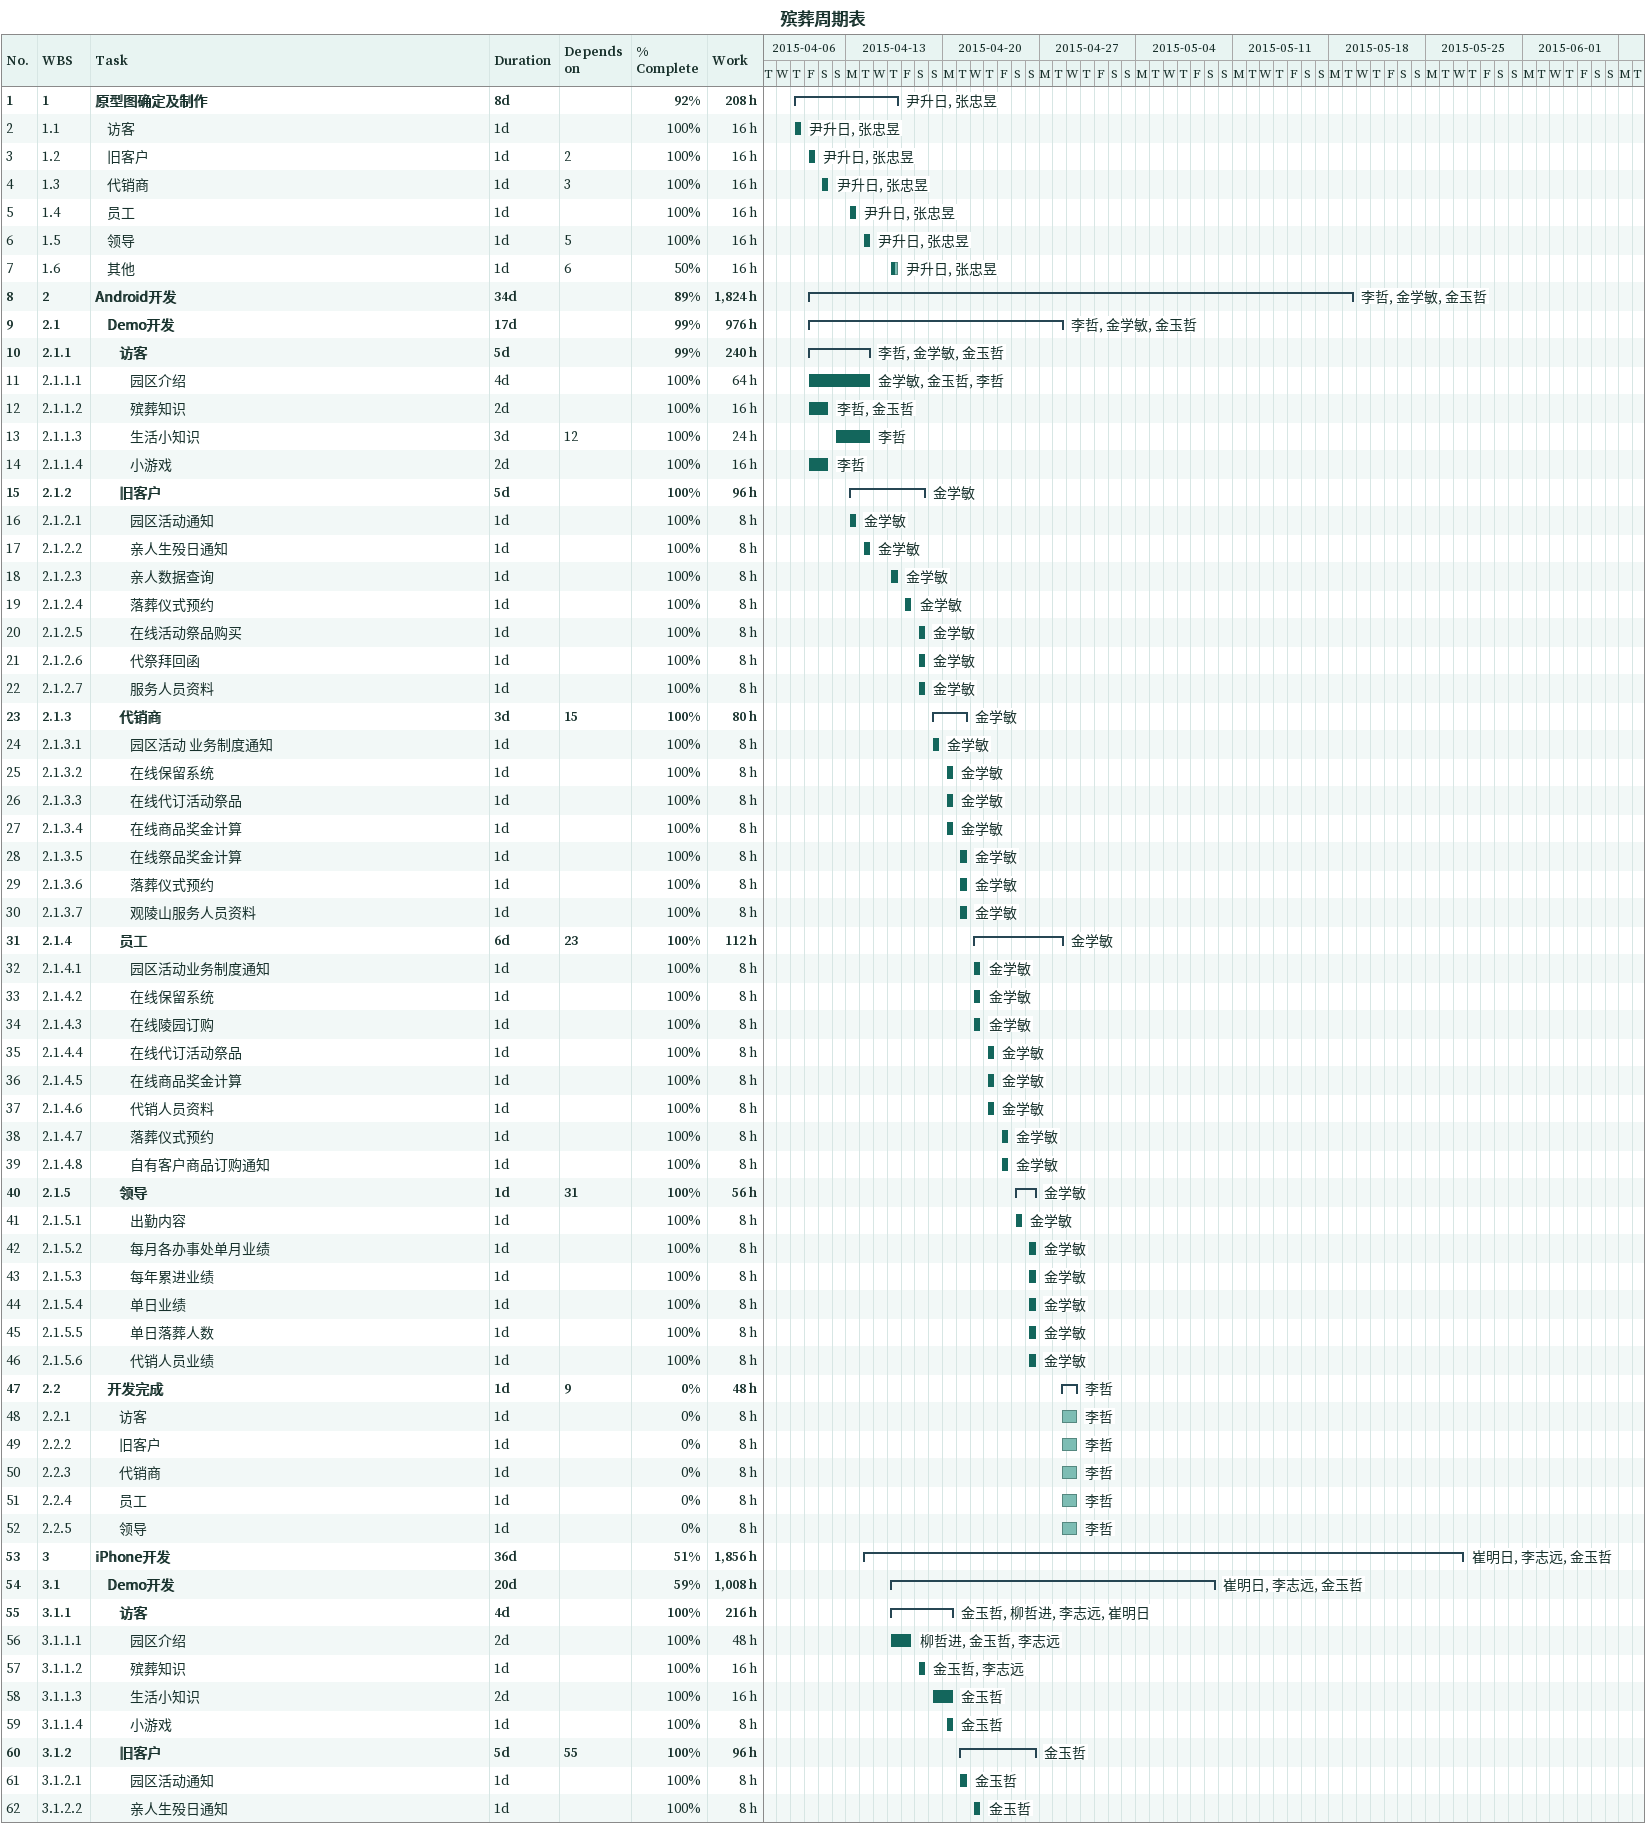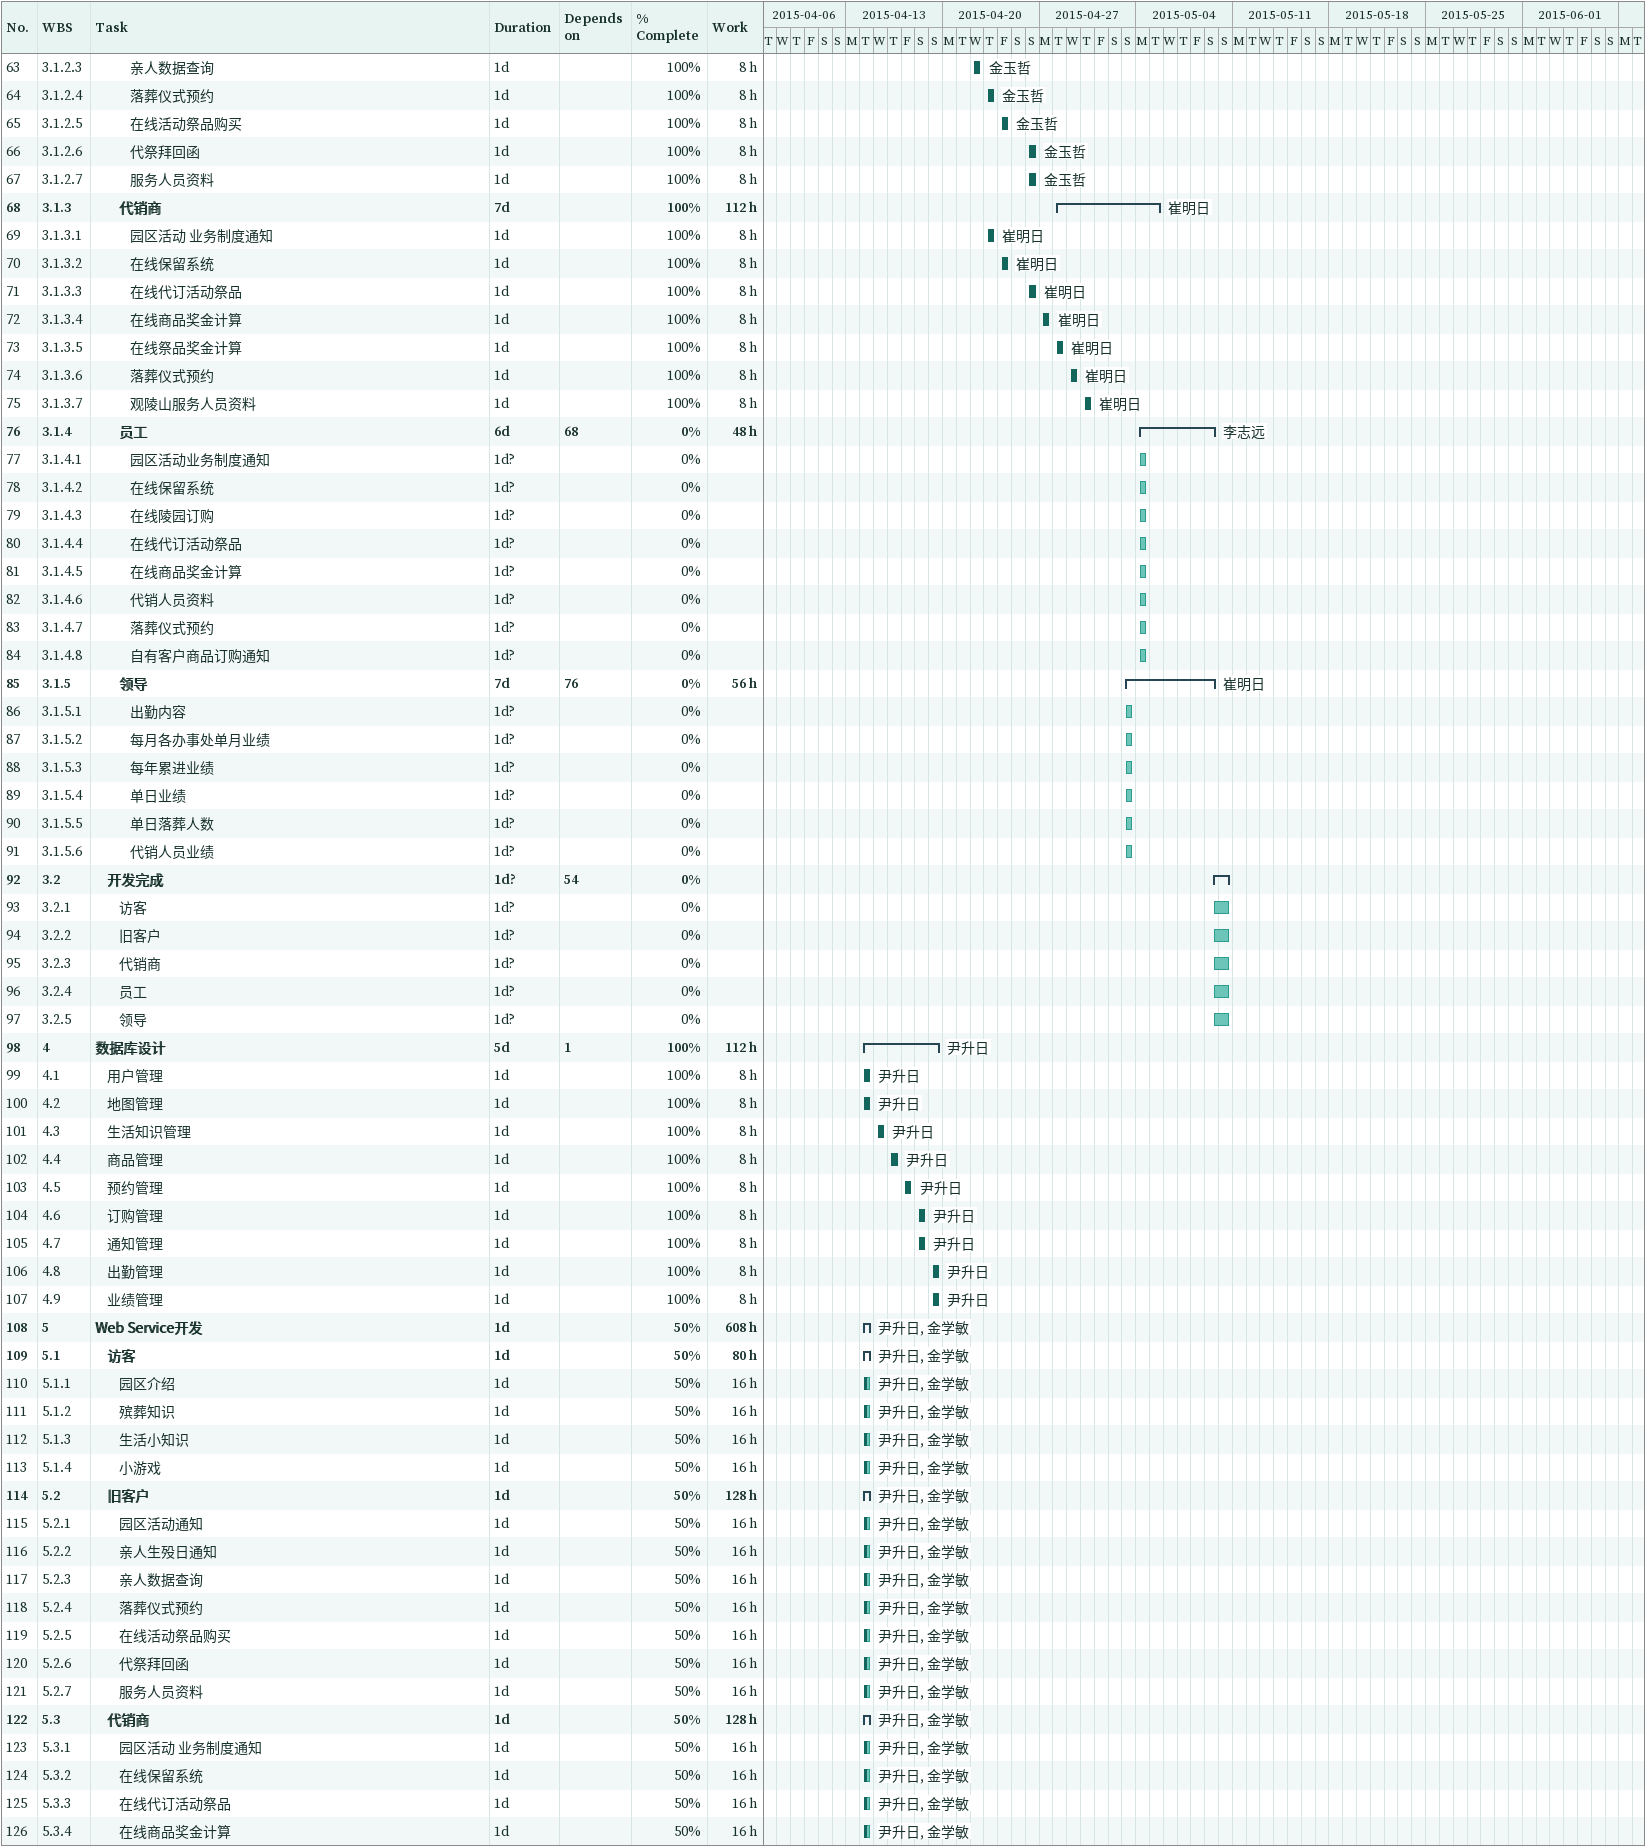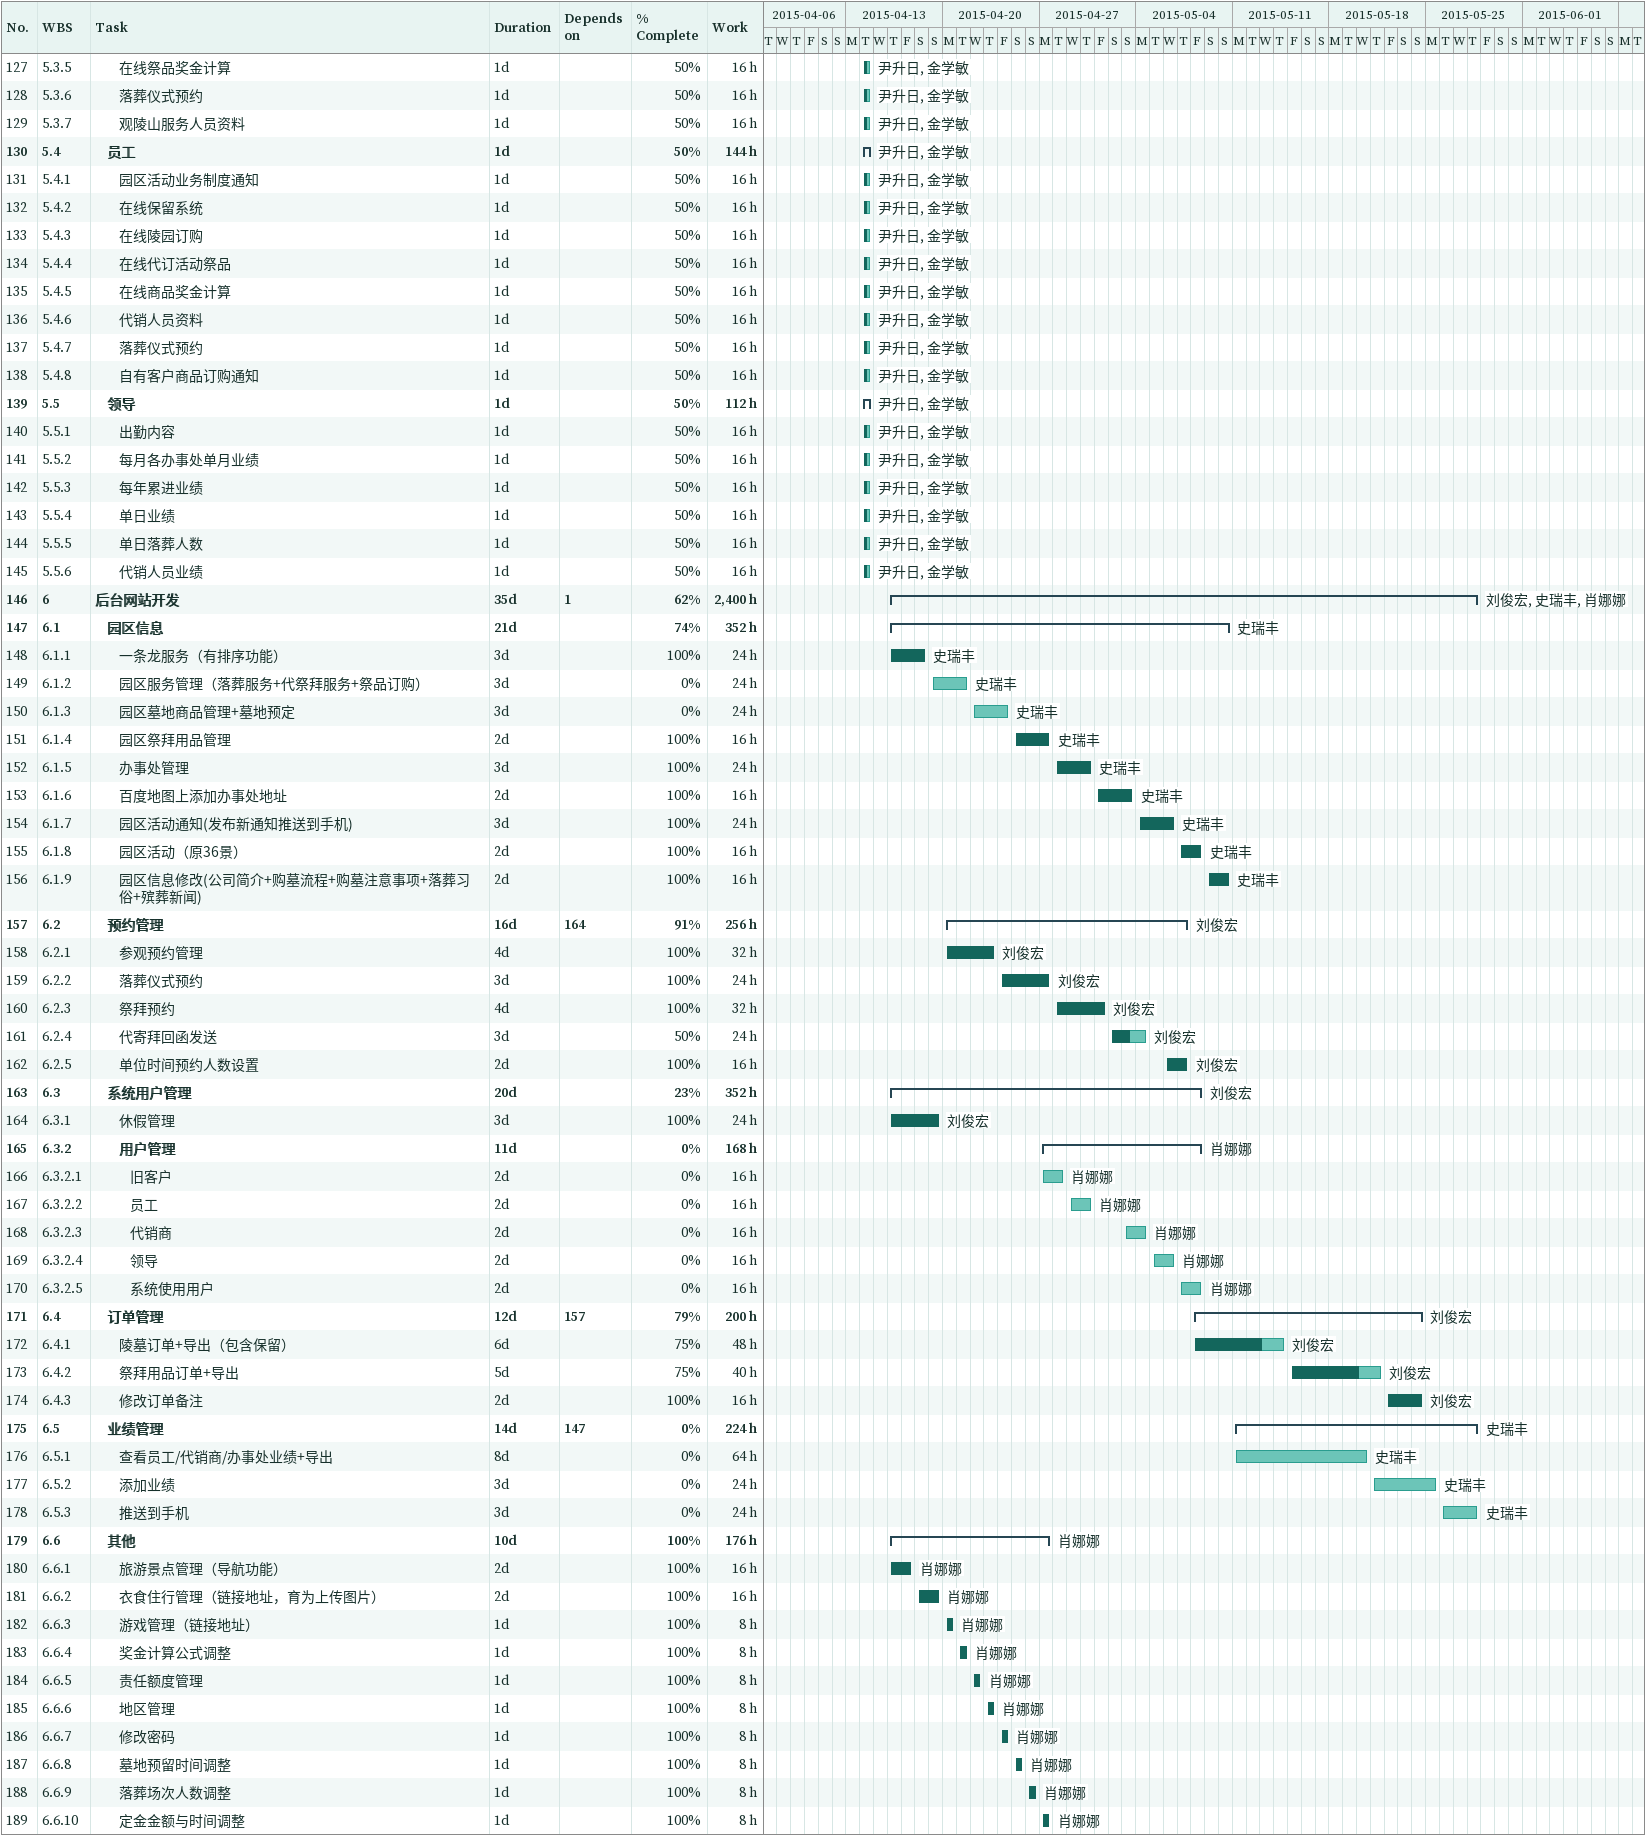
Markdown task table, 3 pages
殡葬周期表

| ID | WBS | Task | Duration | Start | Finish | Predecessors | Resources | % complete | Work (h) |
|---|---|---|---|---|---|---|---|---|---|
| 1 | 1 | **原型图确定及制作** | 8d | 2015-04-09 | 2015-04-16 |  | 尹升日, 张忠昱 | 92 | 208 |
| 2 | 1.1 | 访客 | 1d | 2015-04-09 | 2015-04-09 |  | 尹升日, 张忠昱 | 100 | 16 |
| 3 | 1.2 | 旧客户 | 1d | 2015-04-10 | 2015-04-10 | 2 | 尹升日, 张忠昱 | 100 | 16 |
| 4 | 1.3 | 代销商 | 1d | 2015-04-11 | 2015-04-11 | 3 | 尹升日, 张忠昱 | 100 | 16 |
| 5 | 1.4 | 员工 | 1d | 2015-04-13 | 2015-04-13 |  | 尹升日, 张忠昱 | 100 | 16 |
| 6 | 1.5 | 领导 | 1d | 2015-04-14 | 2015-04-14 | 5 | 尹升日, 张忠昱 | 100 | 16 |
| 7 | 1.6 | 其他 | 1d | 2015-04-16 | 2015-04-16 | 6 | 尹升日, 张忠昱 | 50 | 16 |
| 8 | 2 | **Android开发** | 34d | 2015-04-10 | 2015-05-19 |  | 李哲, 金学敏, 金玉哲 | 89 | 1824 |
| 9 | 2.1 | **Demo开发** | 17d | 2015-04-10 | 2015-04-28 |  | 李哲, 金学敏, 金玉哲 | 99 | 976 |
| 10 | 2.1.1 | **访客** | 5d | 2015-04-10 | 2015-04-14 |  | 李哲, 金学敏, 金玉哲 | 99 | 240 |
| 11 | 2.1.1.1 | 园区介绍 | 4d | 2015-04-10 | 2015-04-14 |  | 金学敏, 金玉哲, 李哲 | 100 | 64 |
| 12 | 2.1.1.2 | 殡葬知识 | 2d | 2015-04-10 | 2015-04-11 |  | 李哲, 金玉哲 | 100 | 16 |
| 13 | 2.1.1.3 | 生活小知识 | 3d | 2015-04-12 | 2015-04-14 | 12 | 李哲 | 100 | 24 |
| 14 | 2.1.1.4 | 小游戏 | 2d | 2015-04-10 | 2015-04-11 |  | 李哲 | 100 | 16 |
| 15 | 2.1.2 | **旧客户** | 5d | 2015-04-13 | 2015-04-18 |  | 金学敏 | 100 | 96 |
| 16 | 2.1.2.1 | 园区活动通知 | 1d | 2015-04-13 | 2015-04-13 |  | 金学敏 | 100 | 8 |
| 17 | 2.1.2.2 | 亲人生殁日通知 | 1d | 2015-04-14 | 2015-04-14 |  | 金学敏 | 100 | 8 |
| 18 | 2.1.2.3 | 亲人数据查询 | 1d | 2015-04-16 | 2015-04-16 |  | 金学敏 | 100 | 8 |
| 19 | 2.1.2.4 | 落葬仪式预约 | 1d | 2015-04-17 | 2015-04-17 |  | 金学敏 | 100 | 8 |
| 20 | 2.1.2.5 | 在线活动祭品购买 | 1d | 2015-04-18 | 2015-04-18 |  | 金学敏 | 100 | 8 |
| 21 | 2.1.2.6 | 代祭拜回函 | 1d | 2015-04-18 | 2015-04-18 |  | 金学敏 | 100 | 8 |
| 22 | 2.1.2.7 | 服务人员资料 | 1d | 2015-04-18 | 2015-04-18 |  | 金学敏 | 100 | 8 |
| 23 | 2.1.3 | **代销商** | 3d | 2015-04-19 | 2015-04-21 | 15 | 金学敏 | 100 | 80 |
| 24 | 2.1.3.1 | 园区活动 业务制度通知 | 1d | 2015-04-19 | 2015-04-19 |  | 金学敏 | 100 | 8 |
| 25 | 2.1.3.2 | 在线保留系统 | 1d | 2015-04-20 | 2015-04-20 |  | 金学敏 | 100 | 8 |
| 26 | 2.1.3.3 | 在线代订活动祭品 | 1d | 2015-04-20 | 2015-04-20 |  | 金学敏 | 100 | 8 |
| 27 | 2.1.3.4 | 在线商品奖金计算 | 1d | 2015-04-20 | 2015-04-20 |  | 金学敏 | 100 | 8 |
| 28 | 2.1.3.5 | 在线祭品奖金计算 | 1d | 2015-04-21 | 2015-04-21 |  | 金学敏 | 100 | 8 |
| 29 | 2.1.3.6 | 落葬仪式预约 | 1d | 2015-04-21 | 2015-04-21 |  | 金学敏 | 100 | 8 |
| 30 | 2.1.3.7 | 观陵山服务人员资料 | 1d | 2015-04-21 | 2015-04-21 |  | 金学敏 | 100 | 8 |
| 31 | 2.1.4 | **员工** | 6d | 2015-04-22 | 2015-04-28 | 23 | 金学敏 | 100 | 112 |
| 32 | 2.1.4.1 | 园区活动业务制度通知 | 1d | 2015-04-22 | 2015-04-22 |  | 金学敏 | 100 | 8 |
| 33 | 2.1.4.2 | 在线保留系统 | 1d | 2015-04-22 | 2015-04-22 |  | 金学敏 | 100 | 8 |
| 34 | 2.1.4.3 | 在线陵园订购 | 1d | 2015-04-22 | 2015-04-22 |  | 金学敏 | 100 | 8 |
| 35 | 2.1.4.4 | 在线代订活动祭品 | 1d | 2015-04-23 | 2015-04-23 |  | 金学敏 | 100 | 8 |
| 36 | 2.1.4.5 | 在线商品奖金计算 | 1d | 2015-04-23 | 2015-04-23 |  | 金学敏 | 100 | 8 |
| 37 | 2.1.4.6 | 代销人员资料 | 1d | 2015-04-23 | 2015-04-23 |  | 金学敏 | 100 | 8 |
| 38 | 2.1.4.7 | 落葬仪式预约 | 1d | 2015-04-24 | 2015-04-24 |  | 金学敏 | 100 | 8 |
| 39 | 2.1.4.8 | 自有客户商品订购通知 | 1d | 2015-04-24 | 2015-04-24 |  | 金学敏 | 100 | 8 |
| 40 | 2.1.5 | **领导** | 1d | 2015-04-25 | 2015-04-26 | 31 | 金学敏 | 100 | 56 |
| 41 | 2.1.5.1 | 出勤内容 | 1d | 2015-04-25 | 2015-04-25 |  | 金学敏 | 100 | 8 |
| 42 | 2.1.5.2 | 每月各办事处单月业绩 | 1d | 2015-04-26 | 2015-04-26 |  | 金学敏 | 100 | 8 |
| 43 | 2.1.5.3 | 每年累进业绩 | 1d | 2015-04-26 | 2015-04-26 |  | 金学敏 | 100 | 8 |
| 44 | 2.1.5.4 | 单日业绩 | 1d | 2015-04-26 | 2015-04-26 |  | 金学敏 | 100 | 8 |
| 45 | 2.1.5.5 | 单日落葬人数 | 1d | 2015-04-26 | 2015-04-26 |  | 金学敏 | 100 | 8 |
| 46 | 2.1.5.6 | 代销人员业绩 | 1d | 2015-04-26 | 2015-04-26 |  | 金学敏 | 100 | 8 |
| 47 | 2.2 | **开发完成** | 1d | 2015-04-28 | 2015-04-29 | 9 | 李哲 | 0 | 48 |
| 48 | 2.2.1 | 访客 | 1d | 2015-04-28 | 2015-04-29 |  | 李哲 | 0 | 8 |
| 49 | 2.2.2 | 旧客户 | 1d | 2015-04-28 | 2015-04-29 |  | 李哲 | 0 | 8 |
| 50 | 2.2.3 | 代销商 | 1d | 2015-04-28 | 2015-04-29 |  | 李哲 | 0 | 8 |
| 51 | 2.2.4 | 员工 | 1d | 2015-04-28 | 2015-04-29 |  | 李哲 | 0 | 8 |
| 52 | 2.2.5 | 领导 | 1d | 2015-04-28 | 2015-04-29 |  | 李哲 | 0 | 8 |
| 53 | 3 | **iPhone开发** | 36d | 2015-04-14 | 2015-05-27 |  | 崔明日, 李志远, 金玉哲 | 51 | 1856 |
| 54 | 3.1 | **Demo开发** | 20d | 2015-04-16 | 2015-05-09 |  | 崔明日, 李志远, 金玉哲 | 59 | 1008 |
| 55 | 3.1.1 | **访客** | 4d | 2015-04-16 | 2015-04-20 |  | 金玉哲, 柳哲进, 李志远, 崔明日 | 100 | 216 |
| 56 | 3.1.1.1 | 园区介绍 | 2d | 2015-04-16 | 2015-04-17 |  | 柳哲进, 金玉哲, 李志远 | 100 | 48 |
| 57 | 3.1.1.2 | 殡葬知识 | 1d | 2015-04-18 | 2015-04-18 |  | 金玉哲, 李志远 | 100 | 16 |
| 58 | 3.1.1.3 | 生活小知识 | 2d | 2015-04-19 | 2015-04-20 |  | 金玉哲 | 100 | 16 |
| 59 | 3.1.1.4 | 小游戏 | 1d | 2015-04-20 | 2015-04-20 |  | 金玉哲 | 100 | 8 |
| 60 | 3.1.2 | **旧客户** | 5d | 2015-04-21 | 2015-04-26 | 55 | 金玉哲 | 100 | 96 |
| 61 | 3.1.2.1 | 园区活动通知 | 1d | 2015-04-21 | 2015-04-21 |  | 金玉哲 | 100 | 8 |
| 62 | 3.1.2.2 | 亲人生殁日通知 | 1d | 2015-04-22 | 2015-04-22 |  | 金玉哲 | 100 | 8 |
| 63 | 3.1.2.3 | 亲人数据查询 | 1d | 2015-04-22 | 2015-04-22 |  | 金玉哲 | 100 | 8 |
| 64 | 3.1.2.4 | 落葬仪式预约 | 1d | 2015-04-23 | 2015-04-23 |  | 金玉哲 | 100 | 8 |
| 65 | 3.1.2.5 | 在线活动祭品购买 | 1d | 2015-04-24 | 2015-04-24 |  | 金玉哲 | 100 | 8 |
| 66 | 3.1.2.6 | 代祭拜回函 | 1d | 2015-04-26 | 2015-04-26 |  | 金玉哲 | 100 | 8 |
| 67 | 3.1.2.7 | 服务人员资料 | 1d | 2015-04-26 | 2015-04-26 |  | 金玉哲 | 100 | 8 |
| 68 | 3.1.3 | **代销商** | 7d | 2015-04-28 | 2015-05-05 |  | 崔明日 | 100 | 112 |
| 69 | 3.1.3.1 | 园区活动 业务制度通知 | 1d | 2015-04-23 | 2015-04-23 |  | 崔明日 | 100 | 8 |
| 70 | 3.1.3.2 | 在线保留系统 | 1d | 2015-04-24 | 2015-04-24 |  | 崔明日 | 100 | 8 |
| 71 | 3.1.3.3 | 在线代订活动祭品 | 1d | 2015-04-26 | 2015-04-26 |  | 崔明日 | 100 | 8 |
| 72 | 3.1.3.4 | 在线商品奖金计算 | 1d | 2015-04-27 | 2015-04-27 |  | 崔明日 | 100 | 8 |
| 73 | 3.1.3.5 | 在线祭品奖金计算 | 1d | 2015-04-28 | 2015-04-28 |  | 崔明日 | 100 | 8 |
| 74 | 3.1.3.6 | 落葬仪式预约 | 1d | 2015-04-29 | 2015-04-29 |  | 崔明日 | 100 | 8 |
| 75 | 3.1.3.7 | 观陵山服务人员资料 | 1d | 2015-04-30 | 2015-04-30 |  | 崔明日 | 100 | 8 |
| 76 | 3.1.4 | **员工** | 6d | 2015-05-04 | 2015-05-09 | 68 | 李志远 | 0 | 48 |
| 77 | 3.1.4.1 | 园区活动业务制度通知 | 1d? | 2015-05-04 | 2015-05-04 |  |  | 0 |  |
| 78 | 3.1.4.2 | 在线保留系统 | 1d? | 2015-05-04 | 2015-05-04 |  |  | 0 |  |
| 79 | 3.1.4.3 | 在线陵园订购 | 1d? | 2015-05-04 | 2015-05-04 |  |  | 0 |  |
| 80 | 3.1.4.4 | 在线代订活动祭品 | 1d? | 2015-05-04 | 2015-05-04 |  |  | 0 |  |
| 81 | 3.1.4.5 | 在线商品奖金计算 | 1d? | 2015-05-04 | 2015-05-04 |  |  | 0 |  |
| 82 | 3.1.4.6 | 代销人员资料 | 1d? | 2015-05-04 | 2015-05-04 |  |  | 0 |  |
| 83 | 3.1.4.7 | 落葬仪式预约 | 1d? | 2015-05-04 | 2015-05-04 |  |  | 0 |  |
| 84 | 3.1.4.8 | 自有客户商品订购通知 | 1d? | 2015-05-04 | 2015-05-04 |  |  | 0 |  |
| 85 | 3.1.5 | **领导** | 7d | 2015-05-03 | 2015-05-09 | 76 | 崔明日 | 0 | 56 |
| 86 | 3.1.5.1 | 出勤内容 | 1d? | 2015-05-03 | 2015-05-03 |  |  | 0 |  |
| 87 | 3.1.5.2 | 每月各办事处单月业绩 | 1d? | 2015-05-03 | 2015-05-03 |  |  | 0 |  |
| 88 | 3.1.5.3 | 每年累进业绩 | 1d? | 2015-05-03 | 2015-05-03 |  |  | 0 |  |
| 89 | 3.1.5.4 | 单日业绩 | 1d? | 2015-05-03 | 2015-05-03 |  |  | 0 |  |
| 90 | 3.1.5.5 | 单日落葬人数 | 1d? | 2015-05-03 | 2015-05-03 |  |  | 0 |  |
| 91 | 3.1.5.6 | 代销人员业绩 | 1d? | 2015-05-03 | 2015-05-03 |  |  | 0 |  |
| 92 | 3.2 | **开发完成** | 1d? | 2015-05-09 | 2015-05-10 | 54 |  | 0 |  |
| 93 | 3.2.1 | 访客 | 1d? | 2015-05-09 | 2015-05-10 |  |  | 0 |  |
| 94 | 3.2.2 | 旧客户 | 1d? | 2015-05-09 | 2015-05-10 |  |  | 0 |  |
| 95 | 3.2.3 | 代销商 | 1d? | 2015-05-09 | 2015-05-10 |  |  | 0 |  |
| 96 | 3.2.4 | 员工 | 1d? | 2015-05-09 | 2015-05-10 |  |  | 0 |  |
| 97 | 3.2.5 | 领导 | 1d? | 2015-05-09 | 2015-05-10 |  |  | 0 |  |
| 98 | 4 | **数据库设计** | 5d | 2015-04-14 | 2015-04-19 | 1 | 尹升日 | 100 | 112 |
| 99 | 4.1 | 用户管理 | 1d | 2015-04-14 | 2015-04-14 |  | 尹升日 | 100 | 8 |
| 100 | 4.2 | 地图管理 | 1d | 2015-04-14 | 2015-04-14 |  | 尹升日 | 100 | 8 |
| 101 | 4.3 | 生活知识管理 | 1d | 2015-04-15 | 2015-04-15 |  | 尹升日 | 100 | 8 |
| 102 | 4.4 | 商品管理 | 1d | 2015-04-16 | 2015-04-16 |  | 尹升日 | 100 | 8 |
| 103 | 4.5 | 预约管理 | 1d | 2015-04-17 | 2015-04-17 |  | 尹升日 | 100 | 8 |
| 104 | 4.6 | 订购管理 | 1d | 2015-04-18 | 2015-04-18 |  | 尹升日 | 100 | 8 |
| 105 | 4.7 | 通知管理 | 1d | 2015-04-18 | 2015-04-18 |  | 尹升日 | 100 | 8 |
| 106 | 4.8 | 出勤管理 | 1d | 2015-04-19 | 2015-04-19 |  | 尹升日 | 100 | 8 |
| 107 | 4.9 | 业绩管理 | 1d | 2015-04-19 | 2015-04-19 |  | 尹升日 | 100 | 8 |
| 108 | 5 | **Web Service开发** | 1d | 2015-04-14 | 2015-04-14 |  | 尹升日, 金学敏 | 50 | 608 |
| 109 | 5.1 | **访客** | 1d | 2015-04-14 | 2015-04-14 |  | 尹升日, 金学敏 | 50 | 80 |
| 110 | 5.1.1 | 园区介绍 | 1d | 2015-04-14 | 2015-04-14 |  | 尹升日, 金学敏 | 50 | 16 |
| 111 | 5.1.2 | 殡葬知识 | 1d | 2015-04-14 | 2015-04-14 |  | 尹升日, 金学敏 | 50 | 16 |
| 112 | 5.1.3 | 生活小知识 | 1d | 2015-04-14 | 2015-04-14 |  | 尹升日, 金学敏 | 50 | 16 |
| 113 | 5.1.4 | 小游戏 | 1d | 2015-04-14 | 2015-04-14 |  | 尹升日, 金学敏 | 50 | 16 |
| 114 | 5.2 | **旧客户** | 1d | 2015-04-14 | 2015-04-14 |  | 尹升日, 金学敏 | 50 | 128 |
| 115 | 5.2.1 | 园区活动通知 | 1d | 2015-04-14 | 2015-04-14 |  | 尹升日, 金学敏 | 50 | 16 |
| 116 | 5.2.2 | 亲人生殁日通知 | 1d | 2015-04-14 | 2015-04-14 |  | 尹升日, 金学敏 | 50 | 16 |
| 117 | 5.2.3 | 亲人数据查询 | 1d | 2015-04-14 | 2015-04-14 |  | 尹升日, 金学敏 | 50 | 16 |
| 118 | 5.2.4 | 落葬仪式预约 | 1d | 2015-04-14 | 2015-04-14 |  | 尹升日, 金学敏 | 50 | 16 |
| 119 | 5.2.5 | 在线活动祭品购买 | 1d | 2015-04-14 | 2015-04-14 |  | 尹升日, 金学敏 | 50 | 16 |
| 120 | 5.2.6 | 代祭拜回函 | 1d | 2015-04-14 | 2015-04-14 |  | 尹升日, 金学敏 | 50 | 16 |
| 121 | 5.2.7 | 服务人员资料 | 1d | 2015-04-14 | 2015-04-14 |  | 尹升日, 金学敏 | 50 | 16 |
| 122 | 5.3 | **代销商** | 1d | 2015-04-14 | 2015-04-14 |  | 尹升日, 金学敏 | 50 | 128 |
| 123 | 5.3.1 | 园区活动 业务制度通知 | 1d | 2015-04-14 | 2015-04-14 |  | 尹升日, 金学敏 | 50 | 16 |
| 124 | 5.3.2 | 在线保留系统 | 1d | 2015-04-14 | 2015-04-14 |  | 尹升日, 金学敏 | 50 | 16 |
| 125 | 5.3.3 | 在线代订活动祭品 | 1d | 2015-04-14 | 2015-04-14 |  | 尹升日, 金学敏 | 50 | 16 |
| 126 | 5.3.4 | 在线商品奖金计算 | 1d | 2015-04-14 | 2015-04-14 |  | 尹升日, 金学敏 | 50 | 16 |
| 127 | 5.3.5 | 在线祭品奖金计算 | 1d | 2015-04-14 | 2015-04-14 |  | 尹升日, 金学敏 | 50 | 16 |
| 128 | 5.3.6 | 落葬仪式预约 | 1d | 2015-04-14 | 2015-04-14 |  | 尹升日, 金学敏 | 50 | 16 |
| 129 | 5.3.7 | 观陵山服务人员资料 | 1d | 2015-04-14 | 2015-04-14 |  | 尹升日, 金学敏 | 50 | 16 |
| 130 | 5.4 | **员工** | 1d | 2015-04-14 | 2015-04-14 |  | 尹升日, 金学敏 | 50 | 144 |
| 131 | 5.4.1 | 园区活动业务制度通知 | 1d | 2015-04-14 | 2015-04-14 |  | 尹升日, 金学敏 | 50 | 16 |
| 132 | 5.4.2 | 在线保留系统 | 1d | 2015-04-14 | 2015-04-14 |  | 尹升日, 金学敏 | 50 | 16 |
| 133 | 5.4.3 | 在线陵园订购 | 1d | 2015-04-14 | 2015-04-14 |  | 尹升日, 金学敏 | 50 | 16 |
| 134 | 5.4.4 | 在线代订活动祭品 | 1d | 2015-04-14 | 2015-04-14 |  | 尹升日, 金学敏 | 50 | 16 |
| 135 | 5.4.5 | 在线商品奖金计算 | 1d | 2015-04-14 | 2015-04-14 |  | 尹升日, 金学敏 | 50 | 16 |
| 136 | 5.4.6 | 代销人员资料 | 1d | 2015-04-14 | 2015-04-14 |  | 尹升日, 金学敏 | 50 | 16 |
| 137 | 5.4.7 | 落葬仪式预约 | 1d | 2015-04-14 | 2015-04-14 |  | 尹升日, 金学敏 | 50 | 16 |
| 138 | 5.4.8 | 自有客户商品订购通知 | 1d | 2015-04-14 | 2015-04-14 |  | 尹升日, 金学敏 | 50 | 16 |
| 139 | 5.5 | **领导** | 1d | 2015-04-14 | 2015-04-14 |  | 尹升日, 金学敏 | 50 | 112 |
| 140 | 5.5.1 | 出勤内容 | 1d | 2015-04-14 | 2015-04-14 |  | 尹升日, 金学敏 | 50 | 16 |
| 141 | 5.5.2 | 每月各办事处单月业绩 | 1d | 2015-04-14 | 2015-04-14 |  | 尹升日, 金学敏 | 50 | 16 |
| 142 | 5.5.3 | 每年累进业绩 | 1d | 2015-04-14 | 2015-04-14 |  | 尹升日, 金学敏 | 50 | 16 |
| 143 | 5.5.4 | 单日业绩 | 1d | 2015-04-14 | 2015-04-14 |  | 尹升日, 金学敏 | 50 | 16 |
| 144 | 5.5.5 | 单日落葬人数 | 1d | 2015-04-14 | 2015-04-14 |  | 尹升日, 金学敏 | 50 | 16 |
| 145 | 5.5.6 | 代销人员业绩 | 1d | 2015-04-14 | 2015-04-14 |  | 尹升日, 金学敏 | 50 | 16 |
| 146 | 6 | **后台网站开发** | 35d | 2015-04-16 | 2015-05-28 | 1 | 刘俊宏, 史瑞丰, 肖娜娜 | 62 | 2400 |
| 147 | 6.1 | **园区信息** | 21d | 2015-04-16 | 2015-05-10 |  | 史瑞丰 | 74 | 352 |
| 148 | 6.1.1 | 一条龙服务（有排序功能） | 3d | 2015-04-16 | 2015-04-18 |  | 史瑞丰 | 100 | 24 |
| 149 | 6.1.2 | 园区服务管理（落葬服务+代祭拜服务+祭品订购） | 3d | 2015-04-19 | 2015-04-21 |  | 史瑞丰 | 0 | 24 |
| 150 | 6.1.3 | 园区墓地商品管理+墓地预定 | 3d | 2015-04-22 | 2015-04-24 |  | 史瑞丰 | 0 | 24 |
| 151 | 6.1.4 | 园区祭拜用品管理 | 2d | 2015-04-25 | 2015-04-27 |  | 史瑞丰 | 100 | 16 |
| 152 | 6.1.5 | 办事处管理 | 3d | 2015-04-28 | 2015-04-30 |  | 史瑞丰 | 100 | 24 |
| 153 | 6.1.6 | 百度地图上添加办事处地址 | 2d | 2015-05-01 | 2015-05-03 |  | 史瑞丰 | 100 | 16 |
| 154 | 6.1.7 | 园区活动通知(发布新通知推送到手机) | 3d | 2015-05-04 | 2015-05-06 |  | 史瑞丰 | 100 | 24 |
| 155 | 6.1.8 | 园区活动（原36景） | 2d | 2015-05-07 | 2015-05-08 |  | 史瑞丰 | 100 | 16 |
| 156 | 6.1.9 | 园区信息修改(公司简介+购墓流程+购墓注意事项+落葬习俗+殡葬新闻) | 2d | 2015-05-09 | 2015-05-10 |  | 史瑞丰 | 100 | 16 |
| 157 | 6.2 | **预约管理** | 16d | 2015-04-20 | 2015-05-07 | 164 | 刘俊宏 | 91 | 256 |
| 158 | 6.2.1 | 参观预约管理 | 4d | 2015-04-20 | 2015-04-23 |  | 刘俊宏 | 100 | 32 |
| 159 | 6.2.2 | 落葬仪式预约 | 3d | 2015-04-24 | 2015-04-27 |  | 刘俊宏 | 100 | 24 |
| 160 | 6.2.3 | 祭拜预约 | 4d | 2015-04-28 | 2015-05-01 |  | 刘俊宏 | 100 | 32 |
| 161 | 6.2.4 | 代寄拜回函发送 | 3d | 2015-05-02 | 2015-05-04 |  | 刘俊宏 | 50 | 24 |
| 162 | 6.2.5 | 单位时间预约人数设置 | 2d | 2015-05-06 | 2015-05-07 |  | 刘俊宏 | 100 | 16 |
| 163 | 6.3 | **系统用户管理** | 20d | 2015-04-16 | 2015-05-08 |  | 刘俊宏 | 23 | 352 |
| 164 | 6.3.1 | 休假管理 | 3d | 2015-04-16 | 2015-04-19 |  | 刘俊宏 | 100 | 24 |
| 165 | 6.3.2 | **用户管理** | 11d | 2015-04-27 | 2015-05-08 |  | 肖娜娜 | 0 | 168 |
| 166 | 6.3.2.1 | 旧客户 | 2d | 2015-04-27 | 2015-04-28 |  | 肖娜娜 | 0 | 16 |
| 167 | 6.3.2.2 | 员工 | 2d | 2015-04-29 | 2015-04-30 |  | 肖娜娜 | 0 | 16 |
| 168 | 6.3.2.3 | 代销商 | 2d | 2015-05-03 | 2015-05-04 |  | 肖娜娜 | 0 | 16 |
| 169 | 6.3.2.4 | 领导 | 2d | 2015-05-05 | 2015-05-06 |  | 肖娜娜 | 0 | 16 |
| 170 | 6.3.2.5 | 系统使用用户 | 2d | 2015-05-07 | 2015-05-08 |  | 肖娜娜 | 0 | 16 |
| 171 | 6.4 | **订单管理** | 12d | 2015-05-08 | 2015-05-24 | 157 | 刘俊宏 | 79 | 200 |
| 172 | 6.4.1 | 陵墓订单+导出（包含保留） | 6d | 2015-05-08 | 2015-05-14 |  | 刘俊宏 | 75 | 48 |
| 173 | 6.4.2 | 祭拜用品订单+导出 | 5d | 2015-05-15 | 2015-05-21 |  | 刘俊宏 | 75 | 40 |
| 174 | 6.4.3 | 修改订单备注 | 2d | 2015-05-22 | 2015-05-24 |  | 刘俊宏 | 100 | 16 |
| 175 | 6.5 | **业绩管理** | 14d | 2015-05-11 | 2015-05-28 | 147 | 史瑞丰 | 0 | 224 |
| 176 | 6.5.1 | 查看员工/代销商/办事处业绩+导出 | 8d | 2015-05-11 | 2015-05-20 |  | 史瑞丰 | 0 | 64 |
| 177 | 6.5.2 | 添加业绩 | 3d | 2015-05-21 | 2015-05-25 |  | 史瑞丰 | 0 | 24 |
| 178 | 6.5.3 | 推送到手机 | 3d | 2015-05-26 | 2015-05-28 |  | 史瑞丰 | 0 | 24 |
| 179 | 6.6 | **其他** | 10d | 2015-04-16 | 2015-04-27 |  | 肖娜娜 | 100 | 176 |
| 180 | 6.6.1 | 旅游景点管理（导航功能） | 2d | 2015-04-16 | 2015-04-17 |  | 肖娜娜 | 100 | 16 |
| 181 | 6.6.2 | 衣食住行管理（链接地址，育为上传图片） | 2d | 2015-04-18 | 2015-04-19 |  | 肖娜娜 | 100 | 16 |
| 182 | 6.6.3 | 游戏管理（链接地址） | 1d | 2015-04-20 | 2015-04-20 |  | 肖娜娜 | 100 | 8 |
| 183 | 6.6.4 | 奖金计算公式调整 | 1d | 2015-04-21 | 2015-04-21 |  | 肖娜娜 | 100 | 8 |
| 184 | 6.6.5 | 责任额度管理 | 1d | 2015-04-22 | 2015-04-22 |  | 肖娜娜 | 100 | 8 |
| 185 | 6.6.6 | 地区管理 | 1d | 2015-04-23 | 2015-04-23 |  | 肖娜娜 | 100 | 8 |
| 186 | 6.6.7 | 修改密码 | 1d | 2015-04-24 | 2015-04-24 |  | 肖娜娜 | 100 | 8 |
| 187 | 6.6.8 | 墓地预留时间调整 | 1d | 2015-04-25 | 2015-04-25 |  | 肖娜娜 | 100 | 8 |
| 188 | 6.6.9 | 落葬场次人数调整 | 1d | 2015-04-26 | 2015-04-26 |  | 肖娜娜 | 100 | 8 |
| 189 | 6.6.10 | 定金金额与时间调整 | 1d | 2015-04-27 | 2015-04-27 |  | 肖娜娜 | 100 | 8 |
